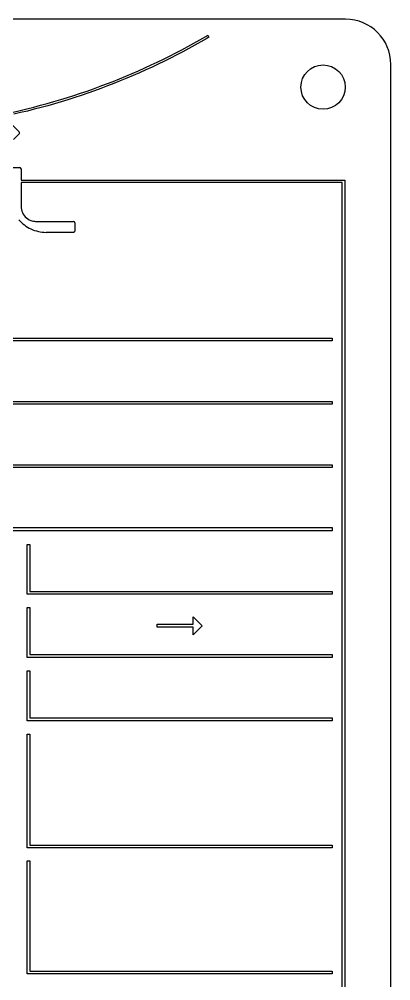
# Model space of a CAD drawing. Extents: x -181672 to 290600, y -29000 to 395522.
# Drawn here: x -170589.5 to -170548.3, y 31010.7 to 31117.1 of the extents above; entities that cross this region are included whole.
import ezdxf

# ---------------------------------------------------------------- set-up
doc = ezdxf.new("R2010")
doc.units = 0
doc.header["$LTSCALE"] = 10

# ---------------------------------------------------------------- blocks, each defined once
blk = doc.blocks.new('XFM7P20PCW$0$A$C29d41b1e')
for p, q in [((53.5, 1252.5), (-53.5, 1252.5)), ((37.35, 1250.22), (38.01, 1250.6)), ((38.01, 1250.6), (38.24, 1250.73)), ((38.37, 1250.52), (38.14, 1250.38)), ((38.24, 1250.73), (38.37, 1250.52)), ((35.36, 1249.13), (36.03, 1249.48)), ((36.03, 1249.48), (36.69, 1249.85)), ((36.82, 1249.63), (36.15, 1249.26)), ((36.69, 1249.85), (37.35, 1250.22)), ((37.48, 1250), (36.82, 1249.63)), ((38.14, 1250.38), (37.48, 1250)), ((33.33, 1248.09), (34.01, 1248.43)), ((34.01, 1248.43), (34.69, 1248.77)), ((34.8, 1248.55), (34.13, 1248.21)), ((34.69, 1248.77), (35.36, 1249.13)), ((35.48, 1248.91), (34.8, 1248.55)), ((36.15, 1249.26), (35.48, 1248.91)), ((31.27, 1247.12), (31.96, 1247.44)), ((31.96, 1247.44), (32.65, 1247.76)), ((32.76, 1247.53), (32.07, 1247.21)), ((32.65, 1247.76), (33.33, 1248.09)), ((33.44, 1247.87), (32.76, 1247.53)), ((34.13, 1248.21), (33.44, 1247.87)), ((58.5, 1044.5), (58.5, 1247.5)), ((29.18, 1246.2), (29.88, 1246.5)), ((29.98, 1246.27), (29.27, 1245.97)), ((29.88, 1246.5), (30.58, 1246.81)), ((30.68, 1246.58), (29.98, 1246.27)), ((30.58, 1246.81), (31.27, 1247.12)), ((31.37, 1246.89), (30.68, 1246.58)), ((32.07, 1247.21), (31.37, 1246.89)), ((26.33, 1245.08), (27.05, 1245.35)), ((27.05, 1245.35), (27.76, 1245.63)), ((27.85, 1245.4), (27.14, 1245.12)), ((27.76, 1245.63), (28.47, 1245.91)), ((28.56, 1245.68), (27.85, 1245.4)), ((28.47, 1245.91), (29.18, 1246.2)), ((29.27, 1245.97), (28.56, 1245.68)), ((23.43, 1244.08), (24.16, 1244.32)), ((24.16, 1244.32), (24.89, 1244.56)), ((24.97, 1244.33), (24.24, 1244.08)), ((24.89, 1244.56), (25.61, 1244.82)), ((25.69, 1244.58), (24.97, 1244.33)), ((25.61, 1244.82), (26.33, 1245.08)), ((26.42, 1244.85), (25.69, 1244.58)), ((27.14, 1245.12), (26.42, 1244.85)), ((19.73, 1242.98), (20.48, 1243.18)), ((20.48, 1243.18), (21.22, 1243.4)), ((21.29, 1243.16), (20.54, 1242.94)), ((21.22, 1243.4), (21.96, 1243.62)), ((22.03, 1243.38), (21.29, 1243.16)), ((21.96, 1243.62), (22.7, 1243.84)), ((22.77, 1243.6), (22.03, 1243.38)), ((22.7, 1243.84), (23.43, 1244.08)), ((23.51, 1243.84), (22.77, 1243.6)), ((24.24, 1244.08), (23.51, 1243.84)), ((16.71, 1242.24), (17.47, 1242.41)), ((17.53, 1242.17), (16.77, 1241.99)), ((17.47, 1242.41), (18.23, 1242.59)), ((18.29, 1242.35), (17.53, 1242.17)), ((18.23, 1242.59), (18.98, 1242.78)), ((19.04, 1242.54), (18.29, 1242.35)), ((18.98, 1242.78), (19.73, 1242.98)), ((19.79, 1242.74), (19.04, 1242.54)), ((20.54, 1242.94), (19.79, 1242.74)), ((15.66, 1241.76), (17.37, 1240.05)), ((17.37, 1239.82), (16.74, 1239.19)), ((16.52, 1236.1), (17.41, 1236.1)), ((17.57, 1235.94), (17.57, 1234.7)), ((17.57, 1234.7), (53.4, 1234.7)), ((53.4, 1234.7), (53.4, 1055.07)), ((53.1, 1234.45), (17.57, 1234.45)), ((17.57, 1234.45), (17.57, 1231.83)), ((53.1, 1055.07), (53.1, 1234.45)), ((19.26, 1230.14), (23.36, 1230.14)), ((23.52, 1229.98), (23.52, 1229.09)), ((23.36, 1228.93), (20.36, 1228.93)), ((23.4, 1228.94), (23.36, 1228.93)), ((23.52, 1229.09), (23.52, 1229.05)), ((52, 1216.93), (-53.5, 1216.93)), ((-53.2, 1217.23), (52, 1217.23)), ((52, 1217.23), (52, 1216.93)), ((-47.29, 1210.23), (52, 1210.23)), ((52, 1210.23), (52, 1209.93)), ((52, 1209.93), (-53.5, 1209.93)), ((52, 1202.93), (-53.5, 1202.93)), ((-53.2, 1203.23), (52, 1203.23)), ((52, 1203.23), (52, 1202.93)), ((-53.2, 1196.28), (52, 1196.28)), ((52, 1196.28), (52, 1195.93)), ((52, 1195.93), (-53.5, 1195.93)), ((18.25, 1188.93), (18.25, 1194.43)), ((18.25, 1194.43), (18.55, 1194.43)), ((18.55, 1194.43), (18.55, 1189.23)), ((52, 1188.93), (18.25, 1188.93)), ((18.55, 1189.23), (52, 1189.23)), ((52, 1189.23), (52, 1188.93)), ((18.25, 1181.93), (18.25, 1187.43)), ((18.25, 1187.43), (18.55, 1187.43)), ((18.55, 1187.43), (18.55, 1182.23)), ((36.63, 1185.59), (36.63, 1186.43)), ((36.63, 1186.43), (37.63, 1185.43)), ((32.63, 1185.59), (36.63, 1185.59)), ((32.63, 1185.27), (32.63, 1185.59)), ((36.63, 1185.27), (32.63, 1185.27)), ((37.63, 1185.43), (36.63, 1184.43)), ((36.63, 1184.43), (36.63, 1185.27)), ((52, 1181.93), (18.25, 1181.93)), ((18.55, 1182.23), (52, 1182.23)), ((52, 1182.23), (52, 1181.93)), ((18.25, 1174.93), (18.25, 1180.43)), ((18.25, 1180.43), (18.55, 1180.43)), ((18.55, 1180.43), (18.55, 1175.23)), ((18.55, 1175.23), (52, 1175.23)), ((52, 1175.23), (52, 1174.93)), ((52, 1174.93), (18.25, 1174.93)), ((18.25, 1160.87), (18.25, 1173.43)), ((18.25, 1173.43), (18.55, 1173.43)), ((18.55, 1173.43), (18.55, 1161.17)), ((18.55, 1161.17), (52, 1161.17)), ((52, 1161.17), (52, 1160.87)), ((52, 1160.87), (18.25, 1160.87)), ((18.25, 1146.93), (18.25, 1159.43)), ((18.25, 1159.43), (18.55, 1159.43)), ((18.55, 1159.43), (18.55, 1147.23)), ((52, 1146.93), (18.25, 1146.93)), ((18.55, 1147.23), (52, 1147.23)), ((52, 1147.23), (52, 1146.93))]:
    blk.add_line(p, q)
blk.add_circle((51, 1245), 2.45)
for centre, radius, start, end in [((53.5, 1247.5), 5, 0, 90), ((17.26, 1239.93), 0.159, 314.5855, 45.4145), ((17.41, 1235.94), 0.161, 0.3738, 89.6262), ((19.3, 1231.83), 1.73, 180.0037, 204.4992), ((20.42, 1233.01), 4.09, 220.9341, 244.6502), ((19.27, 1231.81), 1.69, 204.3584, 229.3935), ((19.22, 1231.77), 1.63, 229.5284, 256.6343), ((20.38, 1232.98), 4.05, 244.9482, 269.7301), ((19.26, 1231.93), 1.79, 256.6343, 270.1333), ((23.35, 1229.96), 0.174, 4.653, 85.347), ((23.36, 1229.09), 0.16, 285.0143, 344.9857)]:
    blk.add_arc(centre, radius, start, end)
blk = doc.blocks.new('XFM7P20PCW')
blk.add_blockref('XFM7P20PCW$0$A$C29d41b1e', (-170606.83737, 29864.56704))

msp = doc.modelspace()

# ---------------------------------------------------------------- block references
msp.add_blockref('XFM7P20PCW', (0, 0))

doc.saveas('drawing.dxf')
